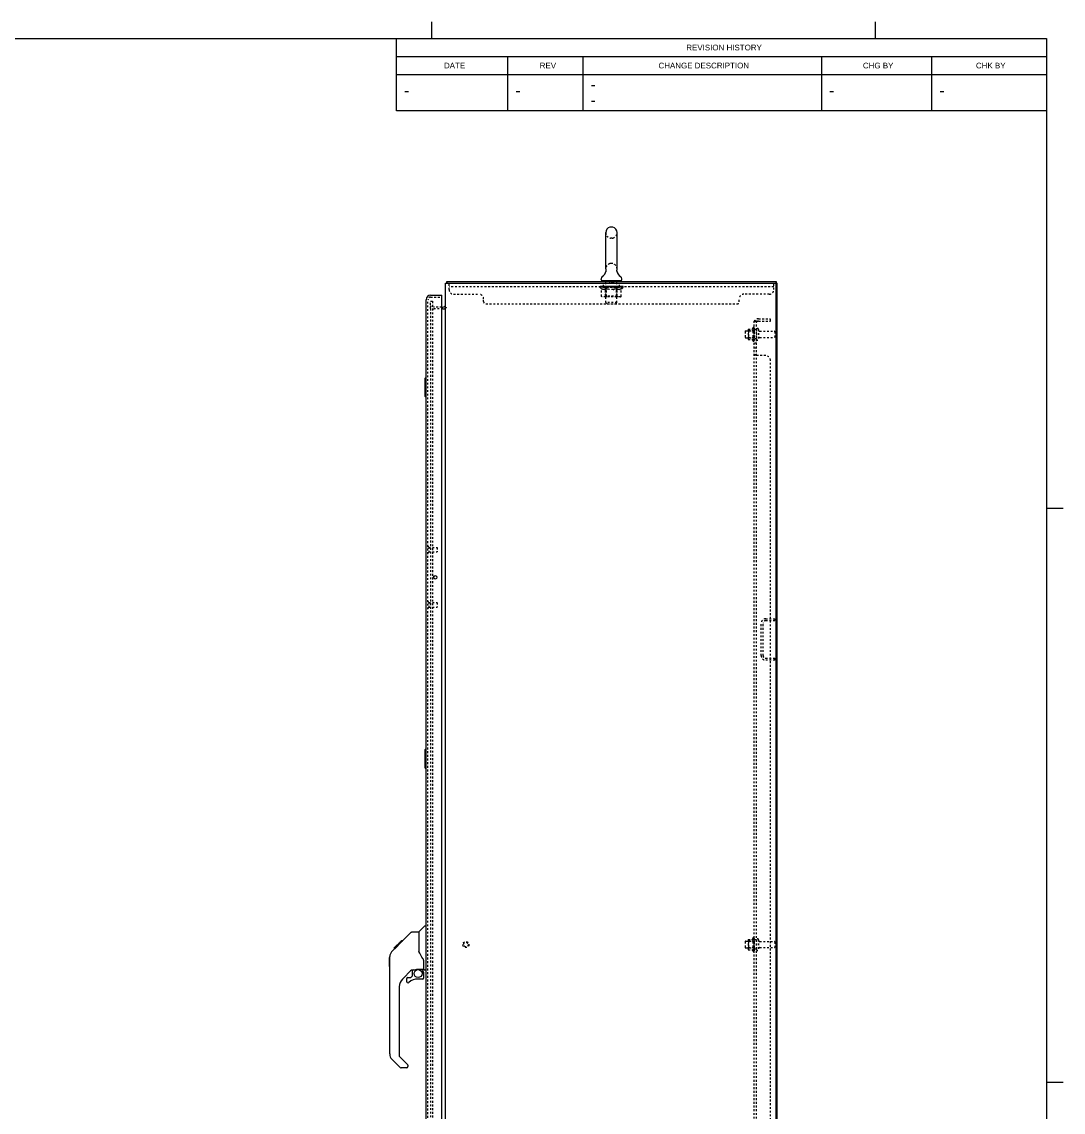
# Model space of a CAD drawing. Header units: inches. Extents: x -15 to 162, y -14 to 102.
# Drawn here: x 105.6 to 162.1, y 42.4 to 101.6 of the extents above; entities that cross this region are included whole.
import ezdxf
from ezdxf.enums import TextEntityAlignment as Align

# ---------------------------------------------------------------- set-up
doc = ezdxf.new("R2010")
doc.units = ezdxf.units.IN
doc.header["$MEASUREMENT"] = 0
doc.linetypes.add('HIDDEN', pattern=[0.2, 0.1, -0.1])
for name, color, linetype in [('ATTRIBUTE', 3, 'Continuous'), ('DEFAULT_2', 8, 'HIDDEN'), ('MAIN_OR_RIGHT_DOOR_ASSEMBLY', 7, 'Continuous'), ('SECONDARY_OR_LEFT_DOOR_ASSEMBLY', 7, 'Continuous'), ('SUBPANEL', 7, 'Continuous'), ('TITLE BLOCK', 8, 'Continuous')]:
    doc.layers.add(name, color=color, linetype=linetype)
doc.styles.add('Text Style48', font='arial.ttf')

# ---------------------------------------------------------------- blocks, each defined once
blk = doc.blocks.new('*U15')
at = {"layer": 'TITLE BLOCK'}
for p, q in [((27.503, 0), (27.503, 0.176)), ((32.178, 0), (32.178, 0.176)), ((0, 0), (33.98, 0)), ((27.131, -0.763), (27.131, 0)), ((33.98, 0), (33.98, -22.002)), ((27.136, 0), (33.98, 0)), ((33.98, 0), (33.98, -0.763)), ((27.131, -0.19), (28.303, -0.19)), ((28.303, -0.19), (28.303, -0.38)), ((28.303, -0.19), (29.095, -0.19)), ((28.303, -0.19), (28.303, -0.38)), ((29.095, -0.19), (29.095, -0.38)), ((29.095, -0.19), (31.608, -0.19)), ((29.095, -0.19), (29.095, -0.38)), ((31.608, -0.19), (31.608, -0.38)), ((31.608, -0.19), (32.77, -0.19)), ((31.608, -0.19), (31.608, -0.38)), ((32.77, -0.19), (32.77, -0.38)), ((32.77, -0.19), (33.98, -0.19)), ((32.77, -0.19), (32.77, -0.38)), ((27.131, -0.38), (28.303, -0.38)), ((28.303, -0.38), (28.303, -0.763)), ((28.303, -0.38), (29.095, -0.38)), ((28.303, -0.38), (28.303, -0.763)), ((29.095, -0.38), (29.095, -0.763)), ((29.095, -0.38), (31.608, -0.38)), ((29.095, -0.38), (29.095, -0.763)), ((31.608, -0.38), (31.608, -0.763)), ((31.608, -0.38), (32.77, -0.38)), ((31.608, -0.38), (31.608, -0.763)), ((32.77, -0.38), (32.77, -0.763)), ((32.77, -0.38), (33.98, -0.38)), ((32.77, -0.38), (32.77, -0.763)), ((33.98, -0.763), (27.131, -0.763)), ((33.98, -4.951), (34.156, -4.951)), ((33.98, -11.001), (34.156, -11.001))]:
    blk.add_line(p, q, dxfattribs=at)
at = {"layer": 'ATTRIBUTE'}
for p in [(27.212, -0.61), (28.384, -0.61), (29.176, -0.546), (31.689, -0.61), (32.851, -0.61), (29.176, -0.71)]:
    blk.add_text('-', height=0.125, dxfattribs=at).set_placement(p)
for tag, height, p in [('DESDATE', 0.138, (29.855, -20.363)), ('DESCRIPTION1', 0.138, (29.029, -20.894)), ('DESCRIPTION2', 0.138, (29.029, -21.117)), ('SHEET', 0.22, (26.554, -21.287)), ('MACHNAME1', 0.138, (29.029, -21.614)), ('DRAWINGNUM', 0.22, (32.33, -21.7)), ('MACHNAME2', 0.138, (29.029, -21.837))]:
    blk.add_attdef(tag, text='', height=height, dxfattribs=at).set_placement(p, align=Align.MIDDLE)
blk.add_attdef('TOTAL', text='', height=0.22, dxfattribs=at).set_placement((26.554, -21.837), align=Align.MIDDLE_CENTER)
at = {"layer": 'TITLE BLOCK', "char_height": 0.06, "attachment_point": 7, "style": 'Text Style48'}
for s, insert in [('REVISION HISTORY', (30.185, -0.126)), ('DATE', (27.632, -0.315)), ('REV', (28.641, -0.315)), ('CHANGE DESCRIPTION', (29.892, -0.316)), ('CHG BY', (32.046, -0.316)), ('CHK BY', (33.237, -0.316))]:
    blk.add_mtext(s, dxfattribs=dict(at, insert=insert))
blk = doc.blocks.new('ENCLOSURE')
at = {"color": 7, "linetype": 'Continuous'}
for p, q in [((137.318, 88.162), (137.318, 90.137)), ((137.668, 90.437), (137.581, 90.437)), ((137.93, 88.162), (137.93, 90.137)), ((137.062, 87.59), (137.062, 87.63)), ((137.324, 88.019), (137.323, 88.014)), ((137.918, 88.063), (137.919, 88.068)), ((137.918, 88.058), (137.918, 88.063)), ((137.918, 88.053), (137.918, 88.058)), ((137.919, 88.048), (137.918, 88.053)), ((137.919, 88.073), (137.92, 88.078)), ((137.919, 88.068), (137.919, 88.073)), ((137.919, 88.043), (137.919, 88.048)), ((137.92, 88.038), (137.919, 88.043)), ((137.92, 88.083), (137.921, 88.088)), ((137.92, 88.078), (137.92, 88.083)), ((137.921, 88.033), (137.92, 88.038)), ((137.921, 88.088), (137.922, 88.092)), ((137.922, 88.029), (137.921, 88.033)), ((137.923, 88.025), (137.922, 88.029)), ((138.187, 87.59), (138.187, 87.63)), ((128.675, 87.395), (128.684, 87.387)), ((128.701, 87.491), (128.701, 87.387)), ((128.701, 87.491), (146.572, 87.491)), ((137.124, 87.521), (137.124, 87.491)), ((138.124, 87.521), (137.124, 87.521)), ((138.124, 87.521), (138.124, 87.491)), ((146.572, 87.491), (146.572, 87.387)), ((146.572, 87.387), (146.624, 87.387)), ((128.42, 86.095), (128.482, 86.095))]:
    blk.add_line(p, q, dxfattribs=at)
at = {"color": 3, "linetype": 'Continuous'}
for p, q in [((128.624, 15.595), (128.624, 87.387)), ((128.624, 87.387), (146.572, 87.387)), ((146.572, 15.658), (146.572, 87.325)), ((146.624, 15.595), (146.624, 87.387))]:
    blk.add_line(p, q, dxfattribs=at)
at = {"color": 7, "linetype": 'Continuous'}
for points in [[(137.326, 88.092), (137.327, 88.088), (137.328, 88.083), (137.329, 88.078), (137.329, 88.073), (137.33, 88.068), (137.33, 88.063), (137.33, 88.058), (137.33, 88.053), (137.33, 88.048), (137.329, 88.043), (137.329, 88.038), (137.328, 88.033), (137.327, 88.029), (137.326, 88.024), (137.324, 88.019)], [(128.675, 87.395), (128.676, 87.397), (128.678, 87.4), (128.68, 87.403), (128.681, 87.407), (128.683, 87.411), (128.684, 87.416), (128.685, 87.42), (128.686, 87.425), (128.686, 87.431), (128.687, 87.436), (128.688, 87.441), (128.688, 87.446), (128.689, 87.456)], [(128.689, 87.456), (128.689, 87.461), (128.69, 87.466), (128.69, 87.47), (128.691, 87.474), (128.692, 87.477), (128.692, 87.48), (128.693, 87.483), (128.694, 87.486), (128.695, 87.488), (128.696, 87.489), (128.697, 87.49), (128.699, 87.491), (128.7, 87.491), (128.701, 87.491)]]:
    blk.add_lwpolyline(points, dxfattribs=at)
for centre, radius, start, end in [((137.624, 90.137), 0.306, 105.63034, 180), ((137.581, 90.293), 0.144, 90, 105.63034), ((137.668, 90.293), 0.144, 74.36966, 90), ((137.624, 90.137), 0.306, 0, 74.36966), ((137.206, 87.63), 0.144, 124.66237, 180), ((136.826, 88.178), 0.523, 304.66237, 347.23895), ((137.624, 88.162), 0.306, 180, 193.20532), ((138.422, 88.178), 0.523, 192.7611, 235.33763), ((137.624, 88.162), 0.306, 346.79468, 0), ((138.043, 87.63), 0.144, 360, 55.33763), ((128.871, 87.245), 0.246, 142.60593, 144.66952), ((137.131, 87.59), 0.069, 180, 265), ((138.118, 87.59), 0.069, 275, 0), ((128.482, 86.238), 0.142, 270, 0)]:
    blk.add_arc(centre, radius, start, end, dxfattribs=at)
at = {"color": 3, "linetype": 'Continuous'}
blk.add_arc((146.51, 87.325), 0.0625, 0, 90, dxfattribs=at)
at = {"layer": 'DEFAULT_2', "color": 8, "linetype": 'HIDDEN'}
for p, q in [((137.668, 89.837), (137.581, 89.837)), ((137.668, 88.462), (137.581, 88.462)), ((128.812, 87.042), (128.812, 87.387)), ((146.437, 87.2), (128.812, 87.2)), ((136.991, 87.161), (136.991, 87.201)), ((136.991, 87.201), (137.297, 87.201)), ((137.088, 87.093), (136.991, 87.161)), ((138.258, 87.161), (136.991, 87.161)), ((136.992, 87.201), (136.992, 87.205)), ((137.112, 87.204), (136.992, 87.205)), ((137.001, 87.201), (137.001, 87.207)), ((137.009, 87.198), (137.009, 87.201)), ((137.009, 87.198), (138.239, 87.198)), ((137.018, 87.198), (137.018, 87.201)), ((137.019, 87.198), (137.019, 87.201)), ((137.029, 87.201), (137.029, 87.207)), ((137.045, 87.198), (137.045, 87.201)), ((137.047, 87.198), (137.047, 87.201)), ((137.076, 87.201), (137.076, 87.207)), ((137.088, 86.686), (137.088, 87.093)), ((137.088, 87.093), (137.103, 87.083)), ((137.09, 87.198), (137.09, 87.201)), ((137.093, 87.198), (137.093, 87.201)), ((137.118, 87.074), (137.103, 87.083)), ((137.112, 87.201), (137.112, 87.204)), ((137.132, 87.066), (137.117, 87.074)), ((137.146, 87.059), (137.132, 87.066)), ((137.139, 87.201), (137.139, 87.207)), ((137.14, 87.198), (137.14, 87.201)), ((137.141, 87.198), (137.141, 87.201)), ((137.144, 87.198), (137.144, 87.201)), ((137.161, 87.054), (137.146, 87.059)), ((137.151, 87.198), (137.151, 87.201)), ((137.151, 87.198), (137.151, 87.201)), ((137.155, 87.198), (137.155, 87.201)), ((137.158, 87.198), (137.158, 87.202)), ((137.175, 87.049), (137.161, 87.054)), ((137.163, 87.198), (137.163, 87.201)), ((137.269, 87.049), (137.175, 87.049)), ((137.177, 87.198), (137.177, 87.201)), ((137.187, 87.2), (137.187, 87.387)), ((137.195, 87.198), (137.195, 87.203)), ((137.195, 87.198), (137.195, 87.201)), ((137.216, 87.198), (137.216, 87.201)), ((137.216, 87.198), (137.216, 87.201)), ((137.217, 87.201), (137.217, 87.207)), ((137.227, 87.198), (137.227, 87.201)), ((137.231, 87.198), (137.231, 87.201)), ((137.24, 87.198), (137.24, 87.201)), ((137.252, 87.198), (137.252, 87.205)), ((137.267, 87.198), (137.267, 87.201)), ((137.269, 87.049), (137.283, 87.054)), ((137.27, 87.198), (137.27, 87.201)), ((137.297, 87.059), (137.283, 87.054)), ((137.297, 87.198), (137.297, 87.201)), ((137.312, 87.066), (137.297, 87.059)), ((137.364, 87.201), (137.302, 87.201)), ((137.308, 87.201), (137.308, 87.207)), ((137.326, 87.074), (137.311, 87.066)), ((137.312, 87.521), (137.312, 87.491)), ((137.312, 86.689), (137.312, 87.158)), ((137.314, 87.198), (137.314, 87.201)), ((137.319, 87.198), (137.319, 87.201)), ((137.324, 86.34), (137.324, 87.491)), ((137.325, 87.198), (137.325, 87.206)), ((137.341, 87.083), (137.326, 87.074)), ((137.329, 87.198), (137.329, 87.201)), ((137.34, 87.198), (137.34, 87.201)), ((137.355, 87.093), (137.341, 87.083)), ((137.355, 86.686), (137.355, 87.093)), ((137.355, 87.093), (137.385, 87.083)), ((137.364, 87.198), (137.364, 87.201)), ((137.439, 87.201), (137.38, 87.201)), ((137.413, 87.074), (137.384, 87.083)), ((137.4, 87.198), (137.4, 87.201)), ((137.408, 87.201), (137.408, 87.207)), ((137.411, 87.198), (137.411, 87.201)), ((137.442, 87.066), (137.413, 87.074)), ((137.414, 87.198), (137.414, 87.207)), ((137.416, 87.198), (137.416, 87.201)), ((137.424, 87.198), (137.424, 87.201)), ((137.439, 87.198), (137.439, 87.201)), ((137.47, 87.059), (137.441, 87.066)), ((137.52, 87.201), (137.465, 87.201)), ((137.498, 87.054), (137.469, 87.06)), ((137.478, 87.198), (137.478, 87.201)), ((137.525, 87.049), (137.497, 87.054)), ((137.51, 87.201), (137.624, 87.207)), ((137.514, 87.201), (137.514, 87.207)), ((137.515, 87.207), (137.514, 87.207)), ((137.515, 87.201), (137.515, 87.207)), ((137.515, 87.198), (137.515, 87.201)), ((137.519, 87.511), (137.519, 87.431)), ((137.519, 87.198), (137.519, 87.201)), ((137.52, 87.198), (137.52, 87.201)), ((137.52, 87.198), (137.52, 87.201)), ((137.723, 87.049), (137.525, 87.049)), ((137.719, 87.421), (137.529, 87.421)), ((137.603, 87.201), (137.555, 87.201)), ((137.561, 87.198), (137.561, 87.201)), ((137.603, 87.198), (137.603, 87.201)), ((137.622, 87.201), (137.622, 87.201)), ((137.622, 87.198), (137.622, 87.201)), ((137.622, 87.198), (137.622, 87.201)), ((137.624, 87.201), (137.624, 87.207)), ((137.624, 87.207), (137.739, 87.201)), ((137.627, 87.198), (137.627, 87.201)), ((137.627, 87.198), (137.627, 87.201)), ((137.627, 87.201), (137.627, 87.201)), ((137.645, 87.198), (137.645, 87.201)), ((137.645, 87.201), (137.693, 87.201)), ((137.688, 87.198), (137.688, 87.201)), ((137.723, 87.049), (137.751, 87.054)), ((137.728, 87.198), (137.728, 87.201)), ((137.729, 87.511), (137.729, 87.431)), ((137.729, 87.198), (137.729, 87.201)), ((137.729, 87.201), (137.783, 87.201)), ((137.73, 87.198), (137.73, 87.201)), ((137.734, 87.201), (137.734, 87.207)), ((137.734, 87.201), (137.734, 87.207)), ((137.734, 87.207), (137.734, 87.207)), ((137.734, 87.198), (137.734, 87.201)), ((137.77, 87.198), (137.77, 87.201)), ((137.806, 87.066), (137.778, 87.059)), ((137.834, 87.074), (137.806, 87.066)), ((137.809, 87.198), (137.809, 87.201)), ((137.809, 87.201), (137.868, 87.201)), ((137.825, 87.198), (137.825, 87.201)), ((137.832, 87.198), (137.832, 87.201)), ((137.862, 87.082), (137.833, 87.073)), ((137.835, 87.198), (137.835, 87.207)), ((137.837, 87.198), (137.837, 87.201)), ((137.841, 87.201), (137.841, 87.207)), ((137.848, 87.198), (137.848, 87.201)), ((137.891, 87.092), (137.862, 87.082)), ((137.884, 87.198), (137.884, 87.201)), ((137.884, 87.201), (137.946, 87.201)), ((137.891, 86.686), (137.891, 87.092)), ((137.891, 87.092), (137.905, 87.082)), ((137.919, 87.074), (137.905, 87.082)), ((137.908, 87.198), (137.908, 87.201)), ((137.932, 87.066), (137.918, 87.074)), ((137.919, 87.198), (137.919, 87.201)), ((137.923, 87.198), (137.923, 87.206)), ((137.924, 86.34), (137.924, 87.491)), ((137.929, 87.198), (137.929, 87.201)), ((137.946, 87.059), (137.932, 87.066)), ((137.934, 87.198), (137.934, 87.201)), ((137.937, 87.521), (137.937, 87.491)), ((137.937, 86.689), (137.937, 87.158)), ((137.941, 87.201), (137.941, 87.207)), ((137.959, 87.054), (137.946, 87.06)), ((137.951, 87.198), (137.951, 87.201)), ((137.951, 87.201), (138.153, 87.201)), ((137.973, 87.049), (137.959, 87.054)), ((138.077, 87.049), (137.973, 87.049)), ((137.978, 87.198), (137.978, 87.201)), ((137.981, 87.198), (137.981, 87.201)), ((137.997, 87.198), (137.997, 87.205)), ((138.008, 87.198), (138.008, 87.201)), ((138.017, 87.198), (138.017, 87.201)), ((138.022, 87.198), (138.022, 87.201)), ((138.031, 87.201), (138.031, 87.207)), ((138.033, 87.198), (138.033, 87.201)), ((138.033, 87.198), (138.033, 87.201)), ((138.053, 87.198), (138.053, 87.203)), ((138.054, 87.198), (138.054, 87.201)), ((138.062, 87.2), (138.062, 87.387)), ((138.072, 87.198), (138.072, 87.201)), ((138.077, 87.049), (138.09, 87.054)), ((138.086, 87.198), (138.086, 87.201)), ((138.09, 87.198), (138.09, 87.202)), ((138.104, 87.059), (138.09, 87.054)), ((138.094, 87.198), (138.094, 87.201)), ((138.097, 87.198), (138.097, 87.201)), ((138.097, 87.198), (138.097, 87.201)), ((138.117, 87.066), (138.103, 87.059)), ((138.104, 87.198), (138.104, 87.201)), ((138.107, 87.198), (138.107, 87.201)), ((138.108, 87.198), (138.108, 87.201)), ((138.109, 87.201), (138.109, 87.207)), ((138.131, 87.073), (138.117, 87.066)), ((138.144, 87.082), (138.13, 87.073)), ((138.158, 87.091), (138.144, 87.082)), ((138.155, 87.198), (138.155, 87.201)), ((138.158, 87.198), (138.158, 87.201)), ((138.158, 87.091), (138.258, 87.161)), ((138.158, 86.686), (138.158, 87.091)), ((138.173, 87.201), (138.173, 87.207)), ((138.201, 87.198), (138.201, 87.201)), ((138.203, 87.198), (138.203, 87.201)), ((138.219, 87.201), (138.219, 87.207)), ((138.229, 87.198), (138.229, 87.201)), ((138.23, 87.198), (138.23, 87.201)), ((138.239, 87.198), (138.239, 87.201)), ((138.248, 87.201), (138.248, 87.207)), ((138.258, 87.161), (138.258, 87.207)), ((146.437, 87.042), (146.437, 87.387)), ((129.062, 86.792), (130.437, 86.792)), ((130.687, 86.392), (130.687, 86.542)), ((138.115, 86.649), (137.131, 86.649)), ((137.312, 86.689), (137.272, 86.649)), ((137.937, 86.689), (137.312, 86.689)), ((137.869, 86.649), (137.872, 86.649)), ((137.877, 86.652), (137.879, 86.654)), ((137.879, 86.654), (137.882, 86.656)), ((137.937, 86.689), (137.977, 86.649)), ((144.562, 86.392), (144.562, 86.542)), ((146.187, 86.792), (144.812, 86.792)), ((127.812, 86.017), (127.812, 86.408)), ((127.812, 86.408), (127.916, 86.408)), ((127.812, 86.017), (127.812, 16.896)), ((127.916, 86.408), (127.916, 16.575)), ((128.42, 86.095), (127.998, 86.095)), ((128.482, 85.991), (127.998, 85.991)), ((130.817, 86.262), (144.432, 86.262)), ((137.393, 86.271), (137.324, 86.34)), ((137.924, 86.34), (137.324, 86.34)), ((137.393, 86.271), (137.855, 86.271)), ((137.855, 86.271), (137.924, 86.34)), ((144.874, 84.769), (144.874, 84.463)), ((144.904, 84.799), (145.499, 84.799)), ((145.038, 84.872), (145.038, 84.361)), ((145.058, 84.8), (145.038, 84.82)), ((145.049, 84.894), (145.276, 84.894)), ((145.058, 84.8), (145.058, 84.433)), ((145.354, 84.8), (145.058, 84.8)), ((145.304, 84.972), (145.304, 84.261)), ((145.354, 84.8), (145.374, 84.82)), ((145.354, 84.8), (145.354, 84.433)), ((145.374, 84.951), (145.374, 84.282)), ((145.499, 84.881), (145.499, 84.352)), ((145.605, 84.881), (145.605, 84.352)), ((145.668, 84.782), (146.469, 84.782)), ((146.499, 84.752), (146.499, 84.48)), ((144.904, 84.433), (145.499, 84.433)), ((145.058, 84.433), (145.038, 84.413)), ((145.049, 84.339), (145.276, 84.339)), ((145.354, 84.433), (145.058, 84.433)), ((145.354, 84.433), (145.374, 84.413)), ((145.668, 84.45), (146.469, 84.45)), ((145.749, 67.175), (145.749, 68.932)), ((145.853, 67.175), (145.853, 68.932)), ((145.996, 69.179), (146.499, 69.179)), ((145.996, 69.075), (146.499, 69.075)), ((146.499, 69.179), (146.499, 69.075)), ((145.996, 67.033), (146.499, 67.033)), ((146.499, 66.929), (145.996, 66.929)), ((146.499, 66.929), (146.499, 67.033)), ((144.874, 51.644), (144.874, 51.338)), ((144.904, 51.674), (145.499, 51.674)), ((145.038, 51.747), (145.038, 51.236)), ((145.058, 51.675), (145.038, 51.695)), ((145.049, 51.769), (145.276, 51.769)), ((145.354, 51.675), (145.058, 51.675)), ((145.058, 51.675), (145.058, 51.308)), ((145.304, 51.847), (145.304, 51.136)), ((145.354, 51.675), (145.374, 51.695)), ((145.354, 51.675), (145.354, 51.308)), ((145.374, 51.826), (145.374, 51.157)), ((145.499, 51.756), (145.499, 51.227)), ((145.605, 51.756), (145.605, 51.227)), ((145.668, 51.657), (146.469, 51.657)), ((146.499, 51.627), (146.499, 51.355)), ((144.904, 51.308), (145.499, 51.308)), ((145.058, 51.308), (145.038, 51.288)), ((145.049, 51.214), (145.276, 51.214)), ((145.354, 51.308), (145.058, 51.308)), ((145.354, 51.308), (145.374, 51.288)), ((145.668, 51.325), (146.469, 51.325))]:
    blk.add_line(p, q, dxfattribs=at)
for points in [[(137.778, 87.059), (137.751, 87.054), (137.723, 87.049)], [(137.131, 86.649), (137.126, 86.649), (137.12, 86.65), (137.115, 86.652), (137.11, 86.654), (137.106, 86.656), (137.102, 86.659), (137.098, 86.663), (137.094, 86.667), (137.092, 86.671), (137.09, 86.676), (137.088, 86.681), (137.088, 86.686)], [(137.377, 86.649), (137.374, 86.649), (137.372, 86.65), (137.369, 86.652), (137.367, 86.654), (137.364, 86.656), (137.362, 86.659), (137.36, 86.663), (137.359, 86.667), (137.357, 86.671), (137.356, 86.676), (137.356, 86.681), (137.355, 86.686)], [(137.872, 86.649), (137.874, 86.65), (137.877, 86.652)], [(137.882, 86.656), (137.884, 86.659), (137.886, 86.663), (137.887, 86.667), (137.889, 86.671)], [(137.884, 86.659), (137.886, 86.663), (137.887, 86.667)], [(137.889, 86.671), (137.89, 86.676), (137.89, 86.681), (137.891, 86.686)], [(137.89, 86.676), (137.89, 86.681), (137.891, 86.686)], [(138.115, 86.649), (138.121, 86.649), (138.126, 86.65), (138.131, 86.652), (138.136, 86.654), (138.14, 86.656), (138.144, 86.659), (138.148, 86.663), (138.152, 86.667), (138.154, 86.671), (138.156, 86.676), (138.158, 86.681), (138.158, 86.686)]]:
    blk.add_lwpolyline(points, dxfattribs=at)
for radius in [0.164, 0.124]:
    blk.add_circle((129.728, 51.491), radius, dxfattribs=at)
for centre, radius, start, end in [((137.624, 90.137), 0.306, 180, 254.36966), ((137.624, 90.137), 0.306, 285.63034, 0), ((137.581, 89.981), 0.144, 254.36966, 270), ((137.668, 89.981), 0.144, 270, 285.63034), ((137.624, 88.162), 0.306, 105.63034, 180), ((137.581, 88.318), 0.144, 90, 105.63034), ((137.668, 88.318), 0.144, 74.36966, 90), ((137.624, 88.162), 0.306, 0, 74.36966), ((129.062, 87.042), 0.25, 180, 270), ((137.131, 87.59), 0.069, 265, 270), ((137.272, 87.158), 0.0398, 0, 89.99999), ((137.294, 87.491), 0.03, 0, 90), ((137.509, 87.511), 0.01, 0, 90), ((137.529, 87.431), 0.01, 180, 270), ((137.719, 87.431), 0.01, 270, 0), ((137.739, 87.511), 0.01, 90, 180), ((137.954, 87.491), 0.03, 90, 180), ((137.977, 87.158), 0.0398, 90.00001, 180), ((138.118, 87.59), 0.069, 270, 275), ((146.187, 87.042), 0.25, 270, 0), ((130.437, 86.542), 0.25, 0, 90), ((144.812, 86.542), 0.25, 90, 180), ((127.998, 86.178), 0.186, 180, 270), ((127.998, 86.178), 0.0823, 180, 270), ((128.482, 86.238), 0.246, 270, 322.75862), ((130.817, 86.392), 0.13, 180, 270), ((144.432, 86.392), 0.13, 270, 0), ((144.904, 84.769), 0.03, 90, 180), ((145.179, 84.872), 0.141, 174.79195, 180), ((145.049, 84.884), 0.01, 90, 174.80617), ((145.258, 84.904), 0.01, 270, 336.03207), ((145.904, 84.616), 0.698, 149.33687, 156.03207), ((145.336, 84.951), 0.0384, 0, 145.55034), ((145.552, 84.881), 0.053, 0, 180), ((145.668, 84.845), 0.0625, 180, 270), ((146.469, 84.752), 0.03, 0, 90), ((144.904, 84.463), 0.03, 180, 270), ((145.179, 84.361), 0.141, 180, 185.20805), ((145.049, 84.349), 0.01, 185.19383, 270), ((145.258, 84.329), 0.01, 23.96793, 90), ((145.904, 84.616), 0.698, 203.96793, 210.66313), ((145.336, 84.282), 0.0384, 214.44966, 0), ((145.552, 84.352), 0.053, 180, 0), ((145.668, 84.388), 0.0625, 90, 180), ((146.469, 84.48), 0.03, 270, 0), ((145.996, 68.932), 0.246, 90, 180), ((145.996, 68.932), 0.142, 90, 180), ((145.996, 67.175), 0.246, 180, 270), ((145.996, 67.175), 0.142, 180, 270), ((144.904, 51.644), 0.03, 90, 180), ((145.179, 51.747), 0.141, 174.79195, 180), ((145.049, 51.759), 0.01, 90, 174.80617), ((145.258, 51.779), 0.01, 270, 336.03207), ((145.904, 51.491), 0.698, 149.33687, 156.03207), ((145.336, 51.826), 0.0384, 0, 145.55034), ((145.552, 51.756), 0.053, 0, 180), ((145.668, 51.72), 0.0625, 180, 270), ((146.469, 51.627), 0.03, 0, 90), ((144.904, 51.338), 0.03, 180, 270), ((145.179, 51.236), 0.141, 180, 185.20805), ((145.049, 51.224), 0.01, 185.19383, 270), ((145.258, 51.204), 0.01, 23.96793, 90), ((145.904, 51.491), 0.698, 203.96793, 210.66313), ((145.336, 51.157), 0.0384, 214.44966, 0), ((145.552, 51.227), 0.053, 180, 0), ((145.668, 51.263), 0.0625, 90, 180), ((146.469, 51.355), 0.03, 270, 0)]:
    blk.add_arc(centre, radius, start, end, dxfattribs=at)
for centre, major_axis, ratio, start_param, end_param in [((137.624, 87.207), (0.633, 0.007), 0.05963, 9.249616, 9.431313), ((137.624, 87.207), (0.633, 0), 0.060556, -3.083241, -2.96706), ((136.947, 87.196), (0.198, 0.002), 0.05963, 0.25549, 1.295341), ((137.624, 87.207), (0.633, 0.013), 0.05688, 2.791345, 2.965878), ((137.015, 87.196), (0.198, -0.002), 0.05963, 0.605815, 1.645666), ((137.624, 87.207), (0.633, -0.007), 0.05963, -2.96643, -2.791898), ((136.947, 87.189), (0.198, 0.004), 0.05688, 1.20151, 1.294789), ((137.015, 87.189), (0.198, 0), 0.060556, 1.551758, 1.645036), ((136.971, 87.189), (0.198, 0.002), 0.05963, 1.170259, 1.376596), ((137.017, 87.191), (0.164, 0.002), 0.05963, 1.065228, 1.614276), ((136.997, 87.191), (0.164, 0.003), 0.05688, 0.890143, 1.43919), ((137.055, 87.191), (0.164, 0), 0.060556, 1.240391, 1.789438), ((136.943, 87.196), (0.198, 0.004), 0.05688, 0.080405, 1.120256), ((137.624, 87.207), (0.633, 0.019), 0.052395, 2.616403, 2.790936), ((137.078, 87.196), (0.198, -0.004), 0.05688, 0.7809, 1.820751), ((137.624, 87.207), (0.633, -0.013), 0.05688, -2.791345, -2.616812), ((136.943, 87.189), (0.198, 0.006), 0.052395, 1.026568, 1.119847), ((137.078, 87.189), (0.198, -0.002), 0.05963, 1.72692, 1.820198), ((136.996, 87.191), (0.164, 0.005), 0.052395, 0.715201, 1.264248), ((137.11, 87.191), (0.164, -0.002), 0.05963, 1.415553, 1.9646), ((137.624, 87.207), (0.633, 0.025), 0.046319, 2.441654, 2.616187), ((137.157, 87.196), (0.198, -0.006), 0.052395, 0.955842, 1.995693), ((136.96, 87.196), (0.198, 0.006), 0.052395, -0.094537, 0.945314), ((137.624, 87.207), (0.633, -0.019), 0.052395, -2.616403, -2.44187), ((136.96, 87.189), (0.198, 0.008), 0.046319, 0.851819, 0.945098), ((137.157, 87.189), (0.198, -0.004), 0.05688, 1.902006, 1.995284), ((137.015, 87.191), (0.164, 0.006), 0.046319, 0.540452, 1.089499), ((137.181, 87.191), (0.164, -0.003), 0.05688, 1.590638, 2.139686), ((136.971, 87.196), (0.198, 0), 0.060556, 0.430652, 0.777569), ((137.624, 87.207), (0.633, 0.029), 0.038841, 2.267123, 2.441656), ((137.251, 87.196), (0.198, -0.008), 0.046319, 1.130591, 2.170442), ((136.997, 87.196), (0.198, 0.008), 0.046319, -0.269286, 0.770565), ((137.624, 87.207), (0.633, -0.025), 0.046319, -2.441654, -2.267121), ((136.997, 87.189), (0.198, 0.009), 0.038841, 0.677289, 0.770567), ((137.251, 87.189), (0.198, -0.006), 0.052395, 2.076947, 2.170226), ((137.051, 87.191), (0.164, 0.008), 0.038841, 0.365921, 0.914969), ((137.266, 87.191), (0.164, -0.005), 0.052395, 1.76558, 2.314627), ((137.624, 87.207), (0.633, 0.033), 0.030195, 2.09281, 2.267343), ((137.355, 87.196), (0.198, -0.009), 0.038841, 1.305122, 2.344973), ((137.053, 87.196), (0.198, 0.009), 0.038841, -0.443817, 0.596034), ((137.624, 87.207), (0.633, -0.029), 0.038841, -2.267123, -2.092591), ((137.053, 87.189), (0.198, 0.01), 0.030195, 0.502975, 0.596254), ((137.355, 87.189), (0.198, -0.008), 0.046319, 2.251696, 2.344975), ((137.106, 87.191), (0.164, 0.009), 0.030195, 0.191608, 0.740655), ((137.361, 87.191), (0.164, -0.006), 0.046319, 1.940329, 2.489376), ((137.127, 87.196), (0.198, 0.01), 0.030195, -0.61813, 0.421721), ((137.624, 87.207), (0.633, 0.036), 0.020645, 1.918687, 2.09322), ((137.468, 87.196), (0.198, -0.01), 0.030195, 1.479435, 2.519286), ((137.624, 87.207), (0.633, -0.033), 0.030195, -2.09281, -1.918277), ((137.127, 87.189), (0.198, 0.011), 0.020645, 0.328852, 0.422131), ((137.468, 87.189), (0.198, -0.009), 0.038841, 2.426227, 2.519505), ((137.176, 87.191), (0.164, 0.009), 0.020645, 0.017485, 0.566532), ((137.465, 87.191), (0.164, -0.008), 0.038841, 2.11486, 2.663907), ((137.216, 87.196), (0.198, 0.011), 0.020645, -0.792253, 0.247598), ((137.624, 87.207), (0.633, 0.038), 0.010478, 1.744704, 1.919237), ((137.586, 87.196), (0.198, -0.011), 0.020645, 1.653558, 2.693409), ((137.624, 87.207), (0.633, -0.036), 0.020645, -1.918687, -1.744154), ((137.216, 87.189), (0.198, 0.012), 0.010478, 0.154869, 0.248148), ((137.586, 87.189), (0.198, -0.01), 0.030195, 2.60054, 2.693819), ((137.26, 87.191), (0.164, 0.01), 0.010478, 6.126688, 6.675735), ((137.573, 87.191), (0.164, -0.009), 0.030195, 2.289173, 2.83822), ((137.317, 87.196), (0.198, 0.012), 0.010478, -0.966236, -0.000846), ((137.705, 87.196), (0.198, -0.012), 0.010478, 1.827541, 2.867392), ((137.624, 87.207), (0.633, -0.038), 0.010478, -1.744704, -1.570171), ((137.705, 87.189), (0.198, -0.011), 0.020645, 2.774664, 2.867942), ((137.683, 87.191), (0.164, -0.009), 0.020645, 2.463296, 3.012344), ((137.544, 87.196), (0.198, 0.012), 0.010478, 0.274201, 1.314052), ((137.457, 87.191), (0.164, 0.01), 0.010478, -0.000483, 0.504314), ((137.427, 87.189), (0.198, 0.012), 0.010478, 0.099668, 0.192946), ((137.624, 87.207), (0.633, 0.038), 0.010478, -1.571421, -1.396888), ((137.821, 87.189), (0.198, -0.012), 0.010478, 2.948646, 3.041925), ((137.791, 87.191), (0.164, -0.01), 0.010478, 2.637279, 3.142076), ((137.662, 87.196), (0.198, 0.011), 0.020645, 0.448184, 1.488034), ((137.565, 87.191), (0.164, 0.009), 0.020645, 0.129249, 0.678296), ((137.544, 87.189), (0.198, 0.011), 0.020645, 0.273651, 0.366929), ((137.624, 87.207), (0.633, 0.036), 0.020645, -1.397439, -1.222906), ((137.932, 87.196), (0.198, -0.012), 0.010478, -3.140747, -2.175357), ((137.624, 87.207), (0.633, -0.038), 0.010478, 1.222355, 1.396888), ((137.78, 87.196), (0.198, 0.01), 0.030195, 0.622307, 1.662158), ((137.675, 87.191), (0.164, 0.009), 0.030195, 0.303372, 0.852419), ((137.989, 87.191), (0.164, -0.01), 0.010478, 2.749043, 3.29809), ((138.033, 87.196), (0.198, -0.011), 0.020645, 2.893995, 3.933846), ((137.662, 87.189), (0.198, 0.01), 0.030195, 0.447774, 0.541052), ((138.033, 87.189), (0.198, -0.012), 0.010478, 2.893445, 2.986723), ((137.624, 87.207), (0.633, 0.033), 0.030195, -1.223315, -1.048783), ((137.624, 87.207), (0.633, -0.036), 0.020645, 1.048373, 1.222906), ((137.893, 87.196), (0.198, 0.009), 0.038841, 0.79662, 1.836471), ((137.784, 87.191), (0.164, 0.008), 0.038841, 0.477686, 1.026733), ((138.073, 87.191), (0.164, -0.009), 0.020645, 2.57506, 3.124108), ((138.122, 87.196), (0.198, -0.01), 0.030195, 2.719872, 3.759723), ((137.998, 87.196), (0.198, 0.008), 0.046319, 0.971151, 2.011002), ((137.78, 87.189), (0.198, 0.009), 0.038841, 0.622087, 0.715366), ((138.122, 87.189), (0.198, -0.011), 0.020645, 2.719462, 2.812741), ((137.624, 87.207), (0.633, 0.029), 0.038841, -1.049002, -0.874469), ((137.624, 87.207), (0.633, -0.033), 0.030195, 0.87425, 1.048783), ((137.887, 87.191), (0.164, 0.006), 0.046319, 0.652216, 1.201263), ((138.091, 87.196), (0.198, 0.006), 0.052395, 1.1459, 2.185751), ((138.143, 87.191), (0.164, -0.009), 0.030195, 2.400937, 2.949985), ((138.195, 87.196), (0.198, -0.009), 0.038841, 2.545558, 3.585409), ((137.983, 87.191), (0.164, 0.005), 0.052395, 0.826965, 1.376012), ((137.893, 87.189), (0.198, 0.008), 0.046319, 0.796618, 0.889896), ((138.195, 87.189), (0.198, -0.01), 0.030195, 2.545339, 2.638617), ((138.171, 87.196), (0.198, 0.004), 0.05688, 1.320842, 2.360692), ((137.624, 87.207), (0.633, 0.025), 0.046319, -0.874471, -0.699939), ((137.624, 87.207), (0.633, -0.029), 0.038841, 0.699936, 0.874469), ((138.251, 87.196), (0.198, -0.008), 0.046319, 2.371028, 3.410879), ((138.197, 87.191), (0.164, -0.008), 0.038841, 2.226624, 2.775671), ((138.233, 87.196), (0.198, 0.002), 0.05963, 1.495927, 2.535778), ((138.067, 87.191), (0.164, 0.003), 0.05688, 1.001907, 1.550954), ((138.288, 87.196), (0.198, -0.006), 0.052395, 2.196279, 3.23613), ((138.234, 87.191), (0.164, -0.006), 0.046319, 2.052093, 2.601141), ((137.998, 87.189), (0.198, 0.006), 0.052395, 0.971367, 1.064645), ((138.277, 87.196), (0.198, 0), 0.060556, 1.671089, 2.71094), ((138.251, 87.189), (0.198, -0.009), 0.038841, 2.371026, 2.464304), ((138.305, 87.196), (0.198, -0.004), 0.05688, 2.021337, 3.061188), ((137.624, 87.207), (0.633, 0.019), 0.052395, -0.699723, -0.52519), ((137.624, 87.207), (0.633, -0.025), 0.046319, 0.525406, 0.699939), ((138.302, 87.196), (0.198, -0.002), 0.05963, 1.846251, 2.886102), ((138.138, 87.191), (0.164, 0.002), 0.05963, 1.176993, 1.72604), ((138.252, 87.191), (0.164, -0.005), 0.052395, 1.877344, 2.426392), ((138.194, 87.191), (0.164, 0), 0.060556, 1.352155, 1.901202), ((138.252, 87.191), (0.164, -0.003), 0.05688, 1.702402, 2.25145), ((138.232, 87.191), (0.164, -0.002), 0.05963, 1.527317, 2.076364), ((138.091, 87.189), (0.198, 0.004), 0.05688, 1.146309, 1.239587), ((138.288, 87.189), (0.198, -0.008), 0.046319, 2.196495, 2.289773), ((137.624, 87.207), (0.633, 0.013), 0.05688, -0.524781, -0.350248), ((137.624, 87.207), (0.633, -0.019), 0.052395, 0.350657, 0.52519), ((138.171, 87.189), (0.198, 0.002), 0.05963, 1.321394, 1.414673), ((138.305, 87.189), (0.198, -0.006), 0.052395, 2.021746, 2.115024), ((137.624, 87.207), (0.633, 0.007), 0.05963, -0.349695, -0.175162), ((137.624, 87.207), (0.633, -0.013), 0.05688, 0.175715, 0.350248), ((138.233, 87.189), (0.198, 0), 0.060556, 1.496556, 1.589835), ((138.302, 87.189), (0.198, -0.004), 0.05688, 1.846804, 1.940083), ((138.277, 87.189), (0.198, -0.002), 0.05963, 1.671719, 1.764997), ((137.624, 87.207), (0.633, 0), 0.060556, -0.174533, 0), ((137.624, 87.207), (0.633, -0.007), 0.05963, 0.000629, 0.175162)]:
    blk.add_ellipse(centre, major_axis=major_axis, ratio=ratio, start_param=start_param, end_param=end_param, dxfattribs=at)
at = {"layer": 'MAIN_OR_RIGHT_DOOR_ASSEMBLY', "color": 3, "linetype": 'Continuous'}
for p, q in [((127.566, 16.488), (127.566, 86.495)), ((127.813, 86.741), (128.42, 86.741)), ((128.42, 16.365), (128.42, 86.617))]:
    blk.add_line(p, q, dxfattribs=at)
at = {"layer": 'MAIN_OR_RIGHT_DOOR_ASSEMBLY', "color": 8, "linetype": 'HIDDEN'}
for p, q in [((127.67, 16.488), (127.67, 86.495)), ((127.813, 86.637), (128.4, 86.637)), ((127.713, 73.07), (127.713, 72.786)), ((127.713, 73.052), (128.16, 73.052)), ((127.713, 72.804), (128.16, 72.804)), ((128.17, 73.042), (128.17, 72.814)), ((127.713, 70.07), (127.713, 69.786)), ((127.713, 70.052), (128.16, 70.052)), ((128.17, 70.042), (128.17, 69.814)), ((127.713, 69.804), (128.16, 69.804))]:
    blk.add_line(p, q, dxfattribs=at)
at = {"layer": 'MAIN_OR_RIGHT_DOOR_ASSEMBLY', "color": 7, "linetype": 'Continuous'}
for p, q in [((128.42, 86.637), (128.4, 86.637)), ((128.42, 86.637), (128.42, 86.741)), ((127.506, 82.226), (127.506, 81.256)), ((127.566, 82.241), (127.521, 82.241)), ((127.553, 82.141), (127.553, 81.341)), ((127.521, 81.241), (127.566, 81.241)), ((127.506, 62.06), (127.506, 61.09)), ((127.566, 62.075), (127.521, 62.075)), ((127.553, 61.975), (127.553, 61.175)), ((127.521, 61.075), (127.566, 61.075)), ((126.14, 51.541), (126.756, 52.157)), ((126.811, 52.18), (127.173, 52.18)), ((127.173, 52.18), (127.173, 51.076)), ((127.178, 52.186), (127.476, 52.484)), ((127.566, 52.495), (127.504, 52.495)), ((125.819, 51.287), (126.232, 51.701)), ((125.991, 51.392), (126.124, 51.526)), ((126.14, 51.541), (126.073, 51.541)), ((126.096, 51.497), (126.14, 51.541)), ((126.216, 51.618), (126.149, 51.618)), ((126.299, 51.701), (126.232, 51.701)), ((126.233, 51.701), (126.234, 51.703)), ((126.233, 51.701), (126.3, 51.701)), ((126.234, 51.703), (126.301, 51.703)), ((125.713, 51.114), (125.991, 51.392)), ((125.819, 51.287), (125.886, 51.287)), ((125.822, 51.29), (125.889, 51.29)), ((125.89, 51.291), (125.823, 51.291)), ((125.971, 51.373), (125.904, 51.373)), ((126.057, 51.459), (125.991, 51.459)), ((126.005, 51.406), (125.991, 51.392)), ((126.018, 51.419), (126.005, 51.406)), ((127.193, 51.083), (127.173, 51.138)), ((125.598, 45.552), (125.598, 50.836)), ((127.448, 50.153), (127.448, 50.56)), ((126.784, 50.119), (126.283, 49.617)), ((126.743, 49.702), (126.815, 49.774)), ((126.818, 50.109), (126.818, 49.782)), ((126.86, 50.114), (126.948, 50.114)), ((127.126, 50.155), (127.133, 50.155)), ((127.133, 50.155), (127.428, 50.155)), ((127.311, 50.155), (127.39, 50.075)), ((127.383, 50.068), (127.376, 50.061)), ((127.428, 49.936), (127.448, 49.936)), ((127.448, 49.698), (127.448, 49.936)), ((127.488, 50.114), (127.566, 50.114)), ((126.11, 49.2), (126.11, 45.467)), ((126.503, 49.62), (126.503, 49.5)), ((126.582, 49.698), (126.735, 49.698)), ((127.369, 49.62), (127.133, 49.62)), ((126.165, 44.822), (125.713, 45.274)), ((126.133, 45.411), (126.568, 44.975)), ((126.503, 44.799), (126.221, 44.799)), ((126.582, 44.942), (126.582, 44.877))]:
    blk.add_line(p, q, dxfattribs=at)
for points in [[(127.551, 82.178), (127.552, 82.172), (127.552, 82.166), (127.552, 82.16), (127.553, 82.154), (127.553, 82.148), (127.553, 82.141)], [(127.553, 81.341), (127.553, 81.335), (127.553, 81.329), (127.552, 81.323), (127.552, 81.317), (127.552, 81.311), (127.551, 81.305)], [(127.551, 62.011), (127.552, 62.005), (127.552, 61.999), (127.552, 61.993), (127.553, 61.987), (127.553, 61.981), (127.553, 61.975)], [(127.553, 61.175), (127.553, 61.169), (127.553, 61.162), (127.552, 61.156), (127.552, 61.15), (127.552, 61.144), (127.551, 61.139)], [(126.756, 52.157), (126.763, 52.164), (126.772, 52.17), (126.781, 52.174), (126.791, 52.178), (126.801, 52.18), (126.811, 52.18)], [(126.096, 51.497), (126.074, 51.475), (126.052, 51.453), (126.018, 51.419)], [(125.713, 51.114), (125.694, 51.093), (125.668, 51.06), (125.646, 51.025), (125.628, 50.987), (125.614, 50.948), (125.604, 50.907), (125.599, 50.866), (125.598, 50.836)], [(127.395, 50.73), (127.346, 50.801), (127.297, 50.878), (127.257, 50.948), (127.222, 51.016), (127.193, 51.083)], [(127.448, 50.56), (127.447, 50.583), (127.442, 50.618), (127.434, 50.652), (127.421, 50.684), (127.406, 50.713), (127.395, 50.73)], [(126.948, 50.114), (126.957, 50.114), (126.965, 50.116), (126.975, 50.119), (126.987, 50.123), (127, 50.128), (127.015, 50.133), (127.031, 50.139), (127.049, 50.144), (127.068, 50.148), (127.087, 50.151), (127.107, 50.154), (127.126, 50.155)], [(127.428, 49.936), (127.428, 49.95), (127.426, 49.964), (127.423, 49.977), (127.419, 49.991), (127.415, 50.004), (127.409, 50.016), (127.402, 50.028), (127.394, 50.04), (127.386, 50.051), (127.376, 50.061)], [(127.39, 50.075), (127.39, 50.075), (127.39, 50.074), (127.389, 50.074), (127.388, 50.073), (127.386, 50.071), (127.383, 50.068)]]:
    blk.add_lwpolyline(points, dxfattribs=at)
at = {"layer": 'MAIN_OR_RIGHT_DOOR_ASSEMBLY', "color": 3, "linetype": 'Continuous'}
blk.add_circle((128.066, 71.428), 0.0938, dxfattribs=at)
at = {"layer": 'MAIN_OR_RIGHT_DOOR_ASSEMBLY', "color": 7, "linetype": 'Continuous'}
blk.add_circle((127.133, 49.915), 0.217, dxfattribs=at)
at = {"layer": 'MAIN_OR_RIGHT_DOOR_ASSEMBLY', "color": 3, "linetype": 'Continuous'}
for centre, radius, start, end in [((127.813, 86.495), 0.246, 90, 180), ((128.4, 86.617), 0.02, 0, 90)]:
    blk.add_arc(centre, radius, start, end, dxfattribs=at)
at = {"layer": 'MAIN_OR_RIGHT_DOOR_ASSEMBLY', "color": 8, "linetype": 'HIDDEN'}
for centre, radius, start, end in [((127.813, 86.495), 0.142, 90, 180), ((127.692, 73.07), 0.0215, 0, 180), ((128.16, 73.042), 0.01, 0, 90), ((128.16, 72.814), 0.01, 270, 0), ((127.692, 72.786), 0.0215, 180, 0), ((127.692, 70.07), 0.0215, 0, 180), ((128.16, 70.042), 0.01, 0, 90), ((127.692, 69.786), 0.0215, 180, 0), ((128.16, 69.814), 0.01, 270, 0)]:
    blk.add_arc(centre, radius, start, end, dxfattribs=at)
at = {"layer": 'MAIN_OR_RIGHT_DOOR_ASSEMBLY', "color": 7, "linetype": 'Continuous'}
for centre, radius, start, end in [((127.521, 82.226), 0.015, 90, 180), ((127.551, 82.226), 0.015, 0, 90), ((127.521, 81.256), 0.015, 180, 270), ((127.551, 81.256), 0.015, 270, 0), ((127.521, 62.06), 0.015, 90, 180), ((127.551, 62.06), 0.015, 0, 90), ((127.521, 61.09), 0.015, 180, 270), ((127.551, 61.09), 0.015, 270, 0), ((127.192, 52.172), 0.0197, 135, 172.5), ((127.504, 52.456), 0.0394, 90, 135), ((126.86, 49.917), 0.197, 90, 135), ((126.806, 49.782), 0.0118, 315, 0), ((127.251, 49.936), 0.197, 0, 45), ((127.428, 50.175), 0.0197, 270, 0), ((127.488, 50.153), 0.0394, 180, 270), ((126.7, 49.2), 0.591, 135, 180), ((126.582, 49.62), 0.0787, 90, 180), ((126.582, 49.5), 0.0787, 180, 309.5212), ((127.133, 48.832), 0.787, 90, 129.5212), ((126.735, 49.71), 0.0118, 270, 315), ((127.369, 49.698), 0.0787, 270, 0), ((125.991, 45.552), 0.394, 180, 225), ((126.188, 45.467), 0.0787, 180, 225), ((126.221, 44.877), 0.0787, 225, 270), ((126.503, 44.877), 0.0787, 270, 0), ((126.535, 44.942), 0.0472, 0, 45)]:
    blk.add_arc(centre, radius, start, end, dxfattribs=at)
at = {"layer": 'SECONDARY_OR_LEFT_DOOR_ASSEMBLY', "color": 8, "linetype": 'HIDDEN'}
for p, q in [((127.67, 16.488), (127.67, 86.495)), ((127.813, 86.637), (128.4, 86.637))]:
    blk.add_line(p, q, dxfattribs=at)
at = {"layer": 'SECONDARY_OR_LEFT_DOOR_ASSEMBLY', "color": 7, "linetype": 'Continuous'}
for p, q in [((125.578, 50.785), (125.598, 50.805)), ((125.578, 50.309), (125.578, 50.785)), ((125.578, 50.309), (125.598, 50.289))]:
    blk.add_line(p, q, dxfattribs=at)
at = {"layer": 'SECONDARY_OR_LEFT_DOOR_ASSEMBLY', "color": 8, "linetype": 'HIDDEN'}
blk.add_arc((127.813, 86.495), 0.142, 90, 180, dxfattribs=at)
at = {"layer": 'SECONDARY_OR_LEFT_DOOR_ASSEMBLY', "color": 7, "linetype": 'Continuous'}
for centre, radius, start, end in [((127.251, 49.936), 0.197, 4.49984, 45), ((126.582, 49.62), 0.0787, 90, 180), ((126.582, 49.5), 0.0787, 180, 309.5212), ((127.369, 49.698), 0.0787, 270, 0), ((125.991, 45.552), 0.394, 180, 225)]:
    blk.add_arc(centre, radius, start, end, dxfattribs=at)
at = {"layer": 'SUBPANEL', "color": 8, "linetype": 'HIDDEN'}
for p, q in [((145.374, 17.648), (145.374, 85.335)), ((145.499, 85.335), (145.374, 85.335)), ((145.428, 85.374), (145.525, 85.294)), ((145.499, 17.648), (145.499, 85.335)), ((145.611, 85.46), (146.249, 85.46)), ((145.611, 85.335), (146.249, 85.335)), ((146.249, 85.335), (146.249, 85.46)), ((145.499, 84.866), (145.374, 84.866)), ((145.499, 84.366), (145.374, 84.366)), ((145.499, 84.138), (145.374, 84.138)), ((145.499, 83.857), (145.374, 83.857)), ((145.499, 83.496), (145.374, 83.496)), ((145.999, 83.46), (145.428, 83.46)), ((146.249, 19.773), (146.249, 83.21)), ((145.499, 51.741), (145.374, 51.741)), ((145.499, 51.241), (145.374, 51.241))]:
    blk.add_line(p, q, dxfattribs=at)
for points in [[(145.397, 85.355), (145.393, 85.354), (145.39, 85.352), (145.387, 85.351), (145.385, 85.349), (145.382, 85.348), (145.38, 85.346), (145.378, 85.344), (145.376, 85.342), (145.375, 85.34), (145.375, 85.338), (145.374, 85.337), (145.374, 85.335)], [(145.428, 85.374), (145.426, 85.372), (145.424, 85.369), (145.421, 85.367), (145.418, 85.365), (145.415, 85.364), (145.411, 85.362), (145.408, 85.36), (145.404, 85.359), (145.397, 85.355)], [(145.44, 85.335), (145.439, 85.335), (145.439, 85.335), (145.44, 85.335), (145.44, 85.335), (145.44, 85.335), (145.441, 85.335), (145.441, 85.335), (145.442, 85.335), (145.442, 85.335), (145.443, 85.335), (145.444, 85.335), (145.444, 85.335), (145.445, 85.334), (145.446, 85.334), (145.446, 85.334), (145.447, 85.334), (145.448, 85.334), (145.449, 85.334), (145.449, 85.334), (145.45, 85.333), (145.451, 85.333), (145.452, 85.333), (145.452, 85.333), (145.453, 85.333), (145.454, 85.332), (145.455, 85.332), (145.456, 85.332), (145.456, 85.332), (145.457, 85.332), (145.458, 85.331), (145.459, 85.331), (145.46, 85.331), (145.461, 85.331), (145.462, 85.33), (145.463, 85.33), (145.463, 85.33), (145.464, 85.33), (145.465, 85.329), (145.466, 85.329), (145.467, 85.329), (145.468, 85.328), (145.469, 85.328), (145.47, 85.328), (145.471, 85.327), (145.472, 85.327), (145.473, 85.327), (145.474, 85.326), (145.475, 85.326), (145.476, 85.325), (145.477, 85.325), (145.478, 85.325), (145.479, 85.324), (145.48, 85.324), (145.481, 85.323), (145.482, 85.323), (145.483, 85.322), (145.484, 85.322), (145.485, 85.322), (145.486, 85.321), (145.487, 85.321), (145.488, 85.32), (145.489, 85.32), (145.49, 85.32), (145.491, 85.319), (145.491, 85.319), (145.492, 85.318), (145.493, 85.318), (145.494, 85.318), (145.494, 85.317), (145.495, 85.317), (145.496, 85.316), (145.497, 85.316), (145.497, 85.316), (145.498, 85.315), (145.499, 85.315), (145.499, 85.315), (145.5, 85.314), (145.501, 85.314), (145.501, 85.313), (145.502, 85.313), (145.502, 85.313), (145.503, 85.313), (145.503, 85.312), (145.503, 85.312)], [(145.443, 85.335), (145.442, 85.335), (145.442, 85.335), (145.441, 85.335), (145.441, 85.335), (145.44, 85.335), (145.44, 85.335), (145.44, 85.335), (145.44, 85.335)], [(145.514, 85.312), (145.512, 85.314), (145.51, 85.316), (145.508, 85.318), (145.506, 85.32), (145.504, 85.323), (145.503, 85.325), (145.501, 85.327), (145.5, 85.33), (145.5, 85.332), (145.499, 85.334), (145.499, 85.335)], [(145.503, 85.312), (145.503, 85.312), (145.503, 85.312), (145.503, 85.312), (145.503, 85.312), (145.503, 85.313), (145.503, 85.313), (145.502, 85.313), (145.502, 85.313), (145.501, 85.314), (145.501, 85.314), (145.5, 85.314), (145.5, 85.315), (145.499, 85.315)], [(145.525, 85.294), (145.525, 85.295), (145.525, 85.296), (145.525, 85.297), (145.525, 85.298), (145.525, 85.299), (145.524, 85.3), (145.523, 85.301), (145.522, 85.303), (145.52, 85.304), (145.519, 85.306), (145.517, 85.308), (145.514, 85.312)], [(145.375, 83.493), (145.374, 83.494), (145.374, 83.496)], [(145.387, 83.48), (145.385, 83.482), (145.382, 83.484), (145.38, 83.486), (145.378, 83.487), (145.376, 83.489), (145.375, 83.491), (145.375, 83.493), (145.374, 83.494), (145.374, 83.496)], [(145.393, 83.477), (145.39, 83.479), (145.387, 83.48), (145.385, 83.482), (145.382, 83.484), (145.38, 83.486), (145.378, 83.487)], [(145.408, 83.471), (145.4, 83.474), (145.397, 83.476), (145.393, 83.477)], [(145.428, 83.46), (145.426, 83.462), (145.424, 83.463), (145.421, 83.465), (145.418, 83.467), (145.415, 83.468), (145.411, 83.47), (145.408, 83.471)], [(145.428, 83.46), (145.426, 83.462), (145.424, 83.463), (145.421, 83.465), (145.418, 83.467)], [(145.51, 83.483), (145.508, 83.484), (145.506, 83.485), (145.504, 83.487), (145.503, 83.488), (145.501, 83.49), (145.5, 83.491), (145.5, 83.493), (145.499, 83.494), (145.499, 83.496)], [(145.506, 83.485), (145.504, 83.487), (145.503, 83.488), (145.501, 83.49), (145.5, 83.491), (145.5, 83.493), (145.499, 83.494), (145.499, 83.496)], [(145.517, 83.477), (145.516, 83.479), (145.514, 83.48), (145.51, 83.483)], [(145.525, 83.46), (145.525, 83.462), (145.525, 83.464), (145.525, 83.465), (145.525, 83.467), (145.525, 83.469), (145.524, 83.47), (145.523, 83.472), (145.522, 83.473), (145.52, 83.475), (145.519, 83.476), (145.517, 83.477), (145.516, 83.479)], [(145.524, 83.47), (145.523, 83.472), (145.522, 83.473), (145.52, 83.475), (145.519, 83.476)], [(145.525, 83.46), (145.525, 83.462), (145.525, 83.464), (145.525, 83.465), (145.525, 83.467)]]:
    blk.add_lwpolyline(points, dxfattribs=at)
for centre, radius, start, end in [((145.611, 85.223), 0.237, 90, 180), ((145.611, 85.223), 0.112, 90, 180), ((145.999, 83.21), 0.25, 0, 90)]:
    blk.add_arc(centre, radius, start, end, dxfattribs=at)

msp = doc.modelspace()

# ---------------------------------------------------------------- block references
at = {"xscale": 5.150152606739742, "yscale": 5.150152606739742, "zscale": 5.150152606739742}
msp.add_blockref('*U15', (-13.771, 100.673), dxfattribs=at)
msp.add_blockref('ENCLOSURE', (0, 0))

doc.saveas('drawing.dxf')
